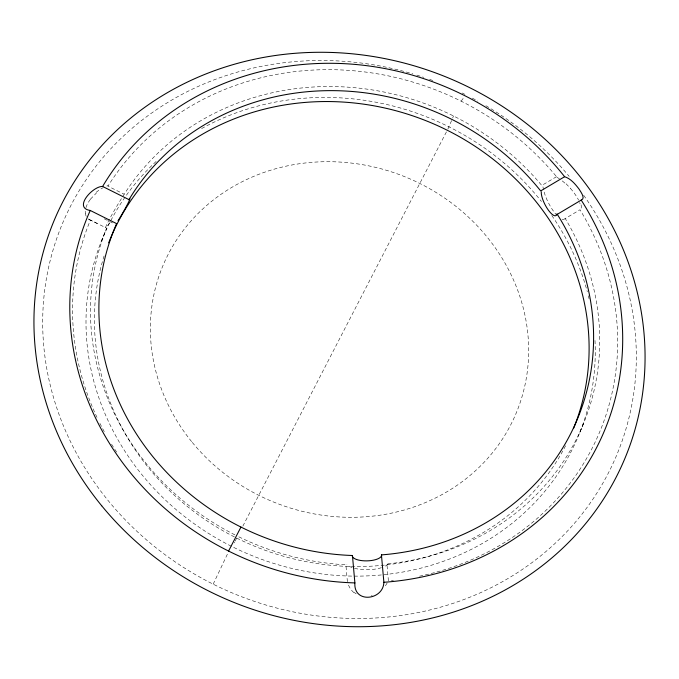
<?xml version="1.0" encoding="UTF-8"?>
<svg xmlns="http://www.w3.org/2000/svg" width="679" height="679" viewBox="0 0 679 679"><rect width="100%" height="100%" fill="white"/><g stroke="black" fill="none" stroke-linecap="round" stroke-linejoin="round"><path stroke-width="0.51" stroke-dasharray="3.4 2.55" d="M85.223 211.186L85.316 213.664M101.4 241.096L106.705 228.178L90.417 220.081A275.793 252.732 22.4 0 0 98.09 419.664M451.611 120.565L447.851 129.112M452.664 118.01L453.504 115.965M579.849 432.455L583.651 423.272M213.164 584.186L228.102 552.672M234.179 542.937L234.569 542.19M235.146 541.061L237.217 537.047M242.861 526.123L446.493 131.734M461.134 101.179L464.368 96.8M90.434 199.193L96.325 193.099M88.805 219.292L98.557 224.146M104.193 218.782L112.476 222.924M356.229 593.87L354.149 592.411M566.074 183.78L570.487 188.338M577.498 198.039L578.576 200.11M579.671 202.639L580.07 203.785M388.405 580.859L386.903 563.952A257.655 236.105 22.4 0 0 565.251 218.528L580.019 209.752A275.793 252.732 22.4 0 1 417.101 576.683M347.393 581.725L345.891 564.818A257.655 236.105 22.4 0 1 237.591 536.215M594.991 340.493A257.655 236.105 22.4 0 1 250.492 554.998A257.655 236.105 22.4 0 1 157.766 159.955M201.604 128.586A257.655 236.105 22.4 0 1 541.435 201.485M551.815 215.515A257.655 236.105 22.4 0 1 587.293 291.732M588.337 295.772A257.655 236.105 22.4 0 1 589.075 298.811M583.677 195.28A300.339 275.216 22.4 0 1 432.846 609.241A300.339 275.216 22.4 0 1 42.87 332.099A300.339 275.216 22.4 0 1 412.9 73.918M416.838 75.114A300.339 275.216 22.4 0 1 423.721 77.338M429.586 79.367A300.339 275.216 22.4 0 1 433.482 80.784M462.119 92.981A300.339 275.216 22.4 0 1 464.911 94.356M472.312 98.132A300.339 275.216 22.4 0 1 477.795 101.095M485.909 105.72A300.339 275.216 22.4 0 1 569.155 176.353M393.387 580.35A275.793 252.732 22.4 0 1 391.401 580.562M116.627 452.087A275.793 252.732 22.4 0 1 111.017 443.319M104.269 431.666A275.793 252.732 22.4 0 1 99.923 423.382M581.071 204.744A27.915 7.384 51.7 0 1 579.942 209.641M556.95 177.321A27.771 6.383 48.8 0 1 559.411 178.832M562.229 180.903A27.771 6.383 48.8 0 1 566.218 184.298M234.875 534.848A257.655 236.105 22.4 0 1 106.696 228.212M388.125 564.113A22.067 8.292 -0.8 0 1 385.078 566.218M381.42 567.686A22.067 8.292 -0.8 0 1 346.893 564.665M565.166 218.375A22.067 6.841 63.4 0 1 560.99 218.714M557.213 215.693A22.067 6.841 63.4 0 1 542.962 186.793M109.344 223.094A22.067 1.248 -59.7 0 1 108.402 221.235A22.067 1.248 -59.7 0 1 124.13 194.457M90.409 220.098A27.771 14.013 -51.3 0 1 88.27 218.901M86.267 216.363A27.771 14.013 -51.3 0 1 85.376 213.613M96.104 192.352A27.915 13.97 -47.2 0 1 103.115 187.701M106.841 186.029A27.915 13.97 -47.2 0 1 108.139 185.588M85.936 207.672A18.061 9.362 -47.5 0 1 90.477 199.21M387.191 582.896A27.771 22.339 -19.4 0 1 384.297 587.233M372.168 595.653A18.061 15.057 -16.7 0 1 371.26 595.899M353.869 592.64A27.915 23.094 -14.9 0 1 348.149 584.118M570.453 188.414A18.061 4.999 50.7 0 1 577.413 197.996M565.582 445.772A250.288 229.358 22.4 0 1 254.243 546.06A250.288 229.358 22.4 0 1 104.26 255.406M556.534 176.684L541.757 185.469A257.655 236.105 22.4 0 0 124.215 194.279L107.936 186.156A275.793 252.732 22.4 0 1 556.534 176.693M192.293 442.428A191.402 175.394 22.4 0 0 515.981 413.596A191.402 175.394 22.4 0 0 310.244 162.476A191.402 175.394 22.4 0 0 192.293 442.428"/><path stroke-width="1.02" d="M354.888 582.905C353.386 603.716 383.304 600.448 383.881 582.285L381.437 554.896A250.288 229.358 22.4 0 0 557.298 214.318L581.224 200.093C585.909 198.489 580.613 191.69 578.949 188.932C575.138 183.984 570.742 178.662 564.614 176.71A279.74 256.339 22.4 0 0 102.614 186.462C92.964 185.944 72.899 207.918 90.231 210.456L116.601 223.62A250.288 229.358 22.4 0 0 352.443 555.507L354.888 582.905A279.74 256.339 22.4 0 1 90.231 210.456M228.568 551.059L240.952 527.065M564.614 176.71L540.679 190.935A250.288 229.358 22.4 0 0 128.985 199.626L102.614 186.462M581.224 200.093A279.74 256.339 22.4 0 1 383.881 582.285M381.657 554.887A14.717 5.457 -1.4 0 1 366.932 560.871A14.717 5.457 -1.4 0 1 352.257 555.515M108.674 242.853A250.288 229.358 22.4 0 1 426.149 120.786A250.288 229.358 22.4 0 1 573.696 428.101M128.908 199.787A14.717 0.815 -60.3 0 1 127.414 204.43A14.717 0.815 -60.3 0 1 118.044 220.709M556.95 213.817A14.717 4.643 62.8 0 1 548.191 209.887A14.717 4.643 62.8 0 1 541.29 191.775M101.697 505.77A309.183 283.321 22.4 0 0 624.578 459.191A309.183 283.321 22.4 0 0 292.233 53.539A309.183 283.321 22.4 0 0 101.697 505.77"/></g></svg>
